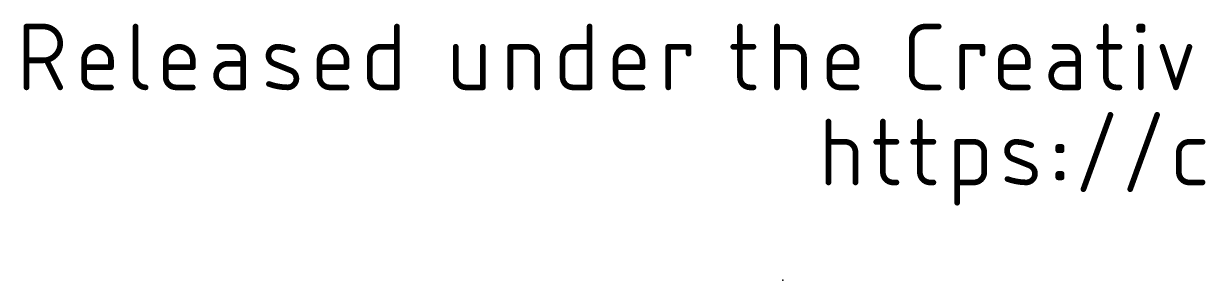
# Model space of a CAD drawing. Extents: x -33 to 53.6, y -8.2 to 46.5.
# Drawn here: x -33.02 to -1.39, y -7.62 to -0.76 of the extents above; entities that cross this region are included whole.
import ezdxf

# ---------------------------------------------------------------- set-up
doc = ezdxf.new("R2010")
doc.units = 0
doc.layers.add('23', color=53, linetype='CONTINUOUS')
doc.layers.add('51', color=253, linetype='CONTINUOUS')

msp = doc.modelspace()

# ---------------------------------------------------------------- linework, layer by layer
at = {"layer": '23'}
msp.add_point((-12.7, -7.62), dxfattribs=at)
at = {"layer": '51', "const_width": 0.1524}
for points in [[(-32.9438, -2.4638), (-32.9438, -0.8382)], [(-32.9438, -0.8382), (-32.4922, -0.8382)], [(-30.0253, -0.8382), (-30.0253, -2.1929)], [(-23.0293, -0.8382), (-23.0293, -2.4638)], [(-17.871, -0.8382), (-17.871, -2.4638)], [(-13.8459, -0.8382), (-13.8459, -2.1929)], [(-12.8547, -2.4638), (-12.8547, -0.8382)], [(-8.8883, -0.8382), (-8.5271, -0.8382)], [(-4.0503, -0.8382), (-4.0503, -2.1929)], [(-3.1599, -0.9285), (-3.1599, -0.8382)], [(-3.1599, -0.8382), (-3.0696, -0.8382)], [(-3.0696, -0.9285), (-3.1599, -0.9285)], [(-3.0696, -0.8382), (-3.0696, -0.9285)], [(-9.2496, -2.1026), (-9.2496, -1.1994)], [(-27.4164, -1.3801), (-27.7777, -1.3801)], [(-27.1455, -2.4638), (-27.1455, -1.651)], [(-23.7518, -2.1929), (-23.7518, -1.651)], [(-23.4808, -1.3801), (-23.0293, -1.3801)], [(-21.4519, -1.3801), (-21.4519, -2.1929)], [(-20.7294, -2.4638), (-20.7294, -1.3801)], [(-19.9929, -2.4638), (-19.9929, -1.3801)], [(-19.9929, -1.3801), (-19.5414, -1.3801)], [(-19.2705, -1.651), (-19.2705, -2.4638)], [(-18.5935, -2.1929), (-18.5935, -1.651)], [(-18.3225, -1.3801), (-17.871, -1.3801)], [(-15.764, -2.4638), (-15.764, -1.3801)], [(-15.764, -1.3801), (-15.2222, -1.3801)], [(-15.2222, -1.3801), (-15.2222, -1.5607)], [(-14.0265, -1.3801), (-13.4846, -1.3801)], [(-12.8547, -1.3801), (-12.4031, -1.3801)], [(-12.1322, -1.651), (-12.1322, -2.4638)], [(-7.8963, -2.4638), (-7.8963, -1.3801)], [(-7.8963, -1.3801), (-7.3545, -1.3801)], [(-7.3545, -1.3801), (-7.3545, -1.5607)], [(-5.0638, -1.3801), (-5.425, -1.3801)], [(-4.7929, -2.4638), (-4.7929, -1.651)], [(-4.2309, -1.3801), (-3.6891, -1.3801)], [(-3.1147, -2.4638), (-3.1147, -1.3801)], [(-2.5381, -1.3801), (-2.1769, -2.4638)], [(-2.1769, -2.4638), (-1.8156, -1.3801)], [(-32.4922, -1.7413), (-32.9438, -1.7413)], [(-32.0407, -2.4638), (-32.4019, -1.7413)], [(-31.4037, -2.1929), (-31.4037, -1.7413)], [(-30.6812, -1.9219), (-31.4037, -1.9219)], [(-30.6812, -1.7413), (-30.6812, -1.9219)], [(-29.2154, -2.1929), (-29.2154, -1.7413)], [(-28.4929, -1.9219), (-29.2154, -1.9219)], [(-28.4929, -1.7413), (-28.4929, -1.9219)], [(-27.1455, -1.8316), (-27.5519, -1.8316)], [(-25.8668, -2.0122), (-26.3184, -1.8316)], [(-25.0991, -2.1929), (-25.0991, -1.7413)], [(-24.3767, -1.9219), (-25.0991, -1.9219)], [(-24.3767, -1.7413), (-24.3767, -1.9219)], [(-17.1793, -2.1929), (-17.1793, -1.7413)], [(-16.4568, -1.9219), (-17.1793, -1.9219)], [(-16.4568, -1.7413), (-16.4568, -1.9219)], [(-11.4479, -2.1929), (-11.4479, -1.7413)], [(-10.7254, -1.9219), (-11.4479, -1.9219)], [(-10.7254, -1.7413), (-10.7254, -1.9219)], [(-6.8627, -2.1929), (-6.8627, -1.7413)], [(-6.1402, -1.9219), (-6.8627, -1.9219)], [(-6.1402, -1.7413), (-6.1402, -1.9219)], [(-4.7929, -1.8316), (-5.1993, -1.8316)], [(-30.6812, -2.4638), (-31.1328, -2.4638)], [(-28.4929, -2.4638), (-28.9444, -2.4638)], [(-27.5519, -2.4638), (-27.1455, -2.4638)], [(-24.3767, -2.4638), (-24.8282, -2.4638)], [(-23.0293, -2.4638), (-23.4808, -2.4638)], [(-21.1809, -2.4638), (-20.7294, -2.4638)], [(-17.871, -2.4638), (-18.3225, -2.4638)], [(-16.4568, -2.4638), (-16.9084, -2.4638)], [(-13.5749, -2.4638), (-13.4846, -2.4638)], [(-10.7254, -2.4638), (-11.177, -2.4638)], [(-8.5271, -2.4638), (-8.8883, -2.4638)], [(-6.1402, -2.4638), (-6.5918, -2.4638)], [(-5.1993, -2.4638), (-4.7929, -2.4638)], [(-3.7794, -2.4638), (-3.6891, -2.4638)], [(-4.6519, -5.1844), (-3.9294, -3.1976)], [(-3.4014, -5.1844), (-2.6789, -3.1976)], [(-11.4775, -5.0038), (-11.4775, -3.3782)], [(-10.0198, -3.3782), (-10.0198, -4.7329)], [(-9.0298, -3.3782), (-9.0298, -4.7329)], [(-11.4775, -3.9201), (-11.026, -3.9201)], [(-10.2004, -3.9201), (-9.6586, -3.9201)], [(-9.2105, -3.9201), (-8.6686, -3.9201)], [(-8.0313, -5.5457), (-8.0313, -3.9201)], [(-8.0313, -3.9201), (-7.5798, -3.9201)], [(-5.3258, -4.1458), (-5.3258, -4.0555)], [(-5.3258, -4.0555), (-5.2355, -4.0555)], [(-5.2355, -4.1458), (-5.3258, -4.1458)], [(-5.2355, -4.0555), (-5.2355, -4.1458)], [(-1.8261, -3.9201), (-1.4649, -3.9201)], [(-10.755, -4.191), (-10.755, -5.0038)], [(-7.3088, -4.191), (-7.3088, -4.7329)], [(-6.0969, -4.5522), (-6.5485, -4.3716)], [(-2.097, -4.7329), (-2.097, -4.191)], [(-5.3258, -4.8683), (-5.3258, -4.778)], [(-5.3258, -4.778), (-5.2355, -4.778)], [(-5.2355, -4.778), (-5.2355, -4.8683)], [(-9.7489, -5.0038), (-9.6586, -5.0038)], [(-8.7589, -5.0038), (-8.6686, -5.0038)], [(-7.5798, -5.0038), (-8.0313, -5.0038)], [(-5.2355, -4.8683), (-5.3258, -4.8683)], [(-1.4649, -5.0038), (-1.8261, -5.0038)]]:
    msp.add_lwpolyline(points, dxfattribs=at)
at = {"layer": '51'}
for points, const_width in [([(-32.9057, -0.8382, 1), (-32.9819, -0.8382)], 0.0762), ([(-32.9438, -0.8001, 1), (-32.9438, -0.8763)], 0.0762), ([(-32.4922, -1.7413, 1), (-32.4922, -0.8382)], 0.1524), ([(-32.4922, -0.8001, 1), (-32.4922, -0.8763)], 0.0762), ([(-32.4922, -0.8763, 1), (-32.4922, -0.8001)], 0.0762), ([(-29.9872, -0.8382, 1), (-30.0634, -0.8382)], 0.0762), ([(-22.9912, -0.8382, 1), (-23.0674, -0.8382)], 0.0762), ([(-17.8329, -0.8382, 1), (-17.9091, -0.8382)], 0.0762), ([(-13.8078, -0.8382, 1), (-13.884, -0.8382)], 0.0762), ([(-12.8166, -0.8382, 1), (-12.8928, -0.8382)], 0.0762), ([(-8.8883, -0.8382, 0.4142), (-9.2496, -1.1994)], 0.1524), ([(-8.8883, -0.8001, 1), (-8.8883, -0.8763)], 0.0762), ([(-8.8883, -0.8763, 1), (-8.8883, -0.8001)], 0.0762), ([(-8.5271, -0.8763, 1), (-8.5271, -0.8001)], 0.0762), ([(-4.0122, -0.8382, 1), (-4.0884, -0.8382)], 0.0762), ([(-3.1218, -0.8382, 1), (-3.198, -0.8382)], 0.0762), ([(-3.1599, -0.8001, 1), (-3.1599, -0.8763)], 0.0762), ([(-3.1599, -0.8904, 1), (-3.1599, -0.9666)], 0.0762), ([(-3.198, -0.9285, 1), (-3.1218, -0.9285)], 0.0762), ([(-3.0315, -0.8382, 1), (-3.1077, -0.8382)], 0.0762), ([(-3.1077, -0.9285, 1), (-3.0315, -0.9285)], 0.0762), ([(-3.0696, -0.8763, 1), (-3.0696, -0.8001)], 0.0762), ([(-3.0696, -0.9666, 1), (-3.0696, -0.8904)], 0.0762), ([(-9.2115, -1.1994, 1), (-9.2877, -1.1994)], 0.0762), ([(-9.2877, -1.1994, 1), (-9.2115, -1.1994)], 0.0762), ([(-30.6812, -1.7413, 1), (-31.4037, -1.7413)], 0.1524), ([(-28.4929, -1.7413, 1), (-29.2154, -1.7413)], 0.1524), ([(-27.7777, -1.342, 1), (-27.7777, -1.4182)], 0.0762), ([(-27.1455, -1.651, 0.4142), (-27.4164, -1.3801)], 0.1524), ([(-27.4164, -1.342, 1), (-27.4164, -1.4182)], 0.0762), ([(-27.4164, -1.4182, 1), (-27.4164, -1.342)], 0.0762), ([(-27.1074, -1.651, 1), (-27.1836, -1.651)], 0.0762), ([(-26.2281, -1.3801, 0.8318), (-26.3184, -1.8316)], 0.1524), ([(-25.8217, -1.4704, 0.1026), (-26.2281, -1.3801)], 0.1524), ([(-26.2275, -1.342, 1), (-26.2286, -1.4182)], 0.0762), ([(-26.2286, -1.4182, 1), (-26.2275, -1.342)], 0.0762), ([(-25.8373, -1.5051, 1), (-25.806, -1.4356)], 0.0762), ([(-24.3767, -1.7413, 1), (-25.0991, -1.7413)], 0.1524), ([(-23.4808, -1.3801, 0.4142), (-23.7518, -1.651)], 0.1524), ([(-23.7137, -1.651, 1), (-23.7899, -1.651)], 0.0762), ([(-23.4808, -1.342, 1), (-23.4808, -1.4182)], 0.0762), ([(-23.4808, -1.4182, 1), (-23.4808, -1.342)], 0.0762), ([(-23.0293, -1.4182, 1), (-23.0293, -1.342)], 0.0762), ([(-21.4138, -1.3801, 1), (-21.49, -1.3801)], 0.0762), ([(-20.6913, -1.3801, 1), (-20.7675, -1.3801)], 0.0762), ([(-19.9548, -1.3801, 1), (-20.031, -1.3801)], 0.0762), ([(-19.9929, -1.342, 1), (-19.9929, -1.4182)], 0.0762), ([(-19.2705, -1.651, 0.4142), (-19.5414, -1.3801)], 0.1524), ([(-19.5414, -1.342, 1), (-19.5414, -1.4182)], 0.0762), ([(-19.5414, -1.4182, 1), (-19.5414, -1.342)], 0.0762), ([(-19.2324, -1.651, 1), (-19.3086, -1.651)], 0.0762), ([(-18.3225, -1.3801, 0.4142), (-18.5935, -1.651)], 0.1524), ([(-18.5554, -1.651, 1), (-18.6316, -1.651)], 0.0762), ([(-18.3225, -1.342, 1), (-18.3225, -1.4182)], 0.0762), ([(-18.3225, -1.4182, 1), (-18.3225, -1.342)], 0.0762), ([(-17.871, -1.4182, 1), (-17.871, -1.342)], 0.0762), ([(-16.4568, -1.7413, 1), (-17.1793, -1.7413)], 0.1524), ([(-15.7259, -1.3801, 1), (-15.8021, -1.3801)], 0.0762), ([(-15.764, -1.342, 1), (-15.764, -1.4182)], 0.0762), ([(-15.1841, -1.3801, 1), (-15.2603, -1.3801)], 0.0762), ([(-15.2603, -1.5607, 1), (-15.1841, -1.5607)], 0.0762), ([(-15.2222, -1.4182, 1), (-15.2222, -1.342)], 0.0762), ([(-14.0265, -1.342, 1), (-14.0265, -1.4182)], 0.0762), ([(-13.4846, -1.4182, 1), (-13.4846, -1.342)], 0.0762), ([(-12.8547, -1.342, 1), (-12.8547, -1.4182)], 0.0762), ([(-12.1322, -1.651, 0.4142), (-12.4031, -1.3801)], 0.1524), ([(-12.4031, -1.342, 1), (-12.4031, -1.4182)], 0.0762), ([(-12.4031, -1.4182, 1), (-12.4031, -1.342)], 0.0762), ([(-12.0941, -1.651, 1), (-12.1703, -1.651)], 0.0762), ([(-10.7254, -1.7413, 1), (-11.4479, -1.7413)], 0.1524), ([(-7.8582, -1.3801, 1), (-7.9344, -1.3801)], 0.0762), ([(-7.8963, -1.342, 1), (-7.8963, -1.4182)], 0.0762), ([(-7.3164, -1.3801, 1), (-7.3926, -1.3801)], 0.0762), ([(-7.3926, -1.5607, 1), (-7.3164, -1.5607)], 0.0762), ([(-7.3545, -1.4182, 1), (-7.3545, -1.342)], 0.0762), ([(-6.1402, -1.7413, 1), (-6.8627, -1.7413)], 0.1524), ([(-5.425, -1.342, 1), (-5.425, -1.4182)], 0.0762), ([(-4.7929, -1.651, 0.4142), (-5.0638, -1.3801)], 0.1524), ([(-5.0638, -1.342, 1), (-5.0638, -1.4182)], 0.0762), ([(-5.0638, -1.4182, 1), (-5.0638, -1.342)], 0.0762), ([(-4.7548, -1.651, 1), (-4.831, -1.651)], 0.0762), ([(-4.2309, -1.342, 1), (-4.2309, -1.4182)], 0.0762), ([(-3.6891, -1.4182, 1), (-3.6891, -1.342)], 0.0762), ([(-3.0766, -1.3801, 1), (-3.1528, -1.3801)], 0.0762), ([(-2.502, -1.368, 1), (-2.5742, -1.3921)], 0.0762), ([(-1.7795, -1.3921, 1), (-1.8518, -1.368)], 0.0762), ([(-32.9438, -1.7032, 1), (-32.9438, -1.7794)], 0.0762), ([(-32.4922, -1.7032, 1), (-32.4922, -1.7794)], 0.0762), ([(-32.4922, -1.7794, 1), (-32.4922, -1.7032)], 0.0762), ([(-32.3679, -1.7243, 1), (-32.436, -1.7584)], 0.0762), ([(-31.3656, -1.7413, 1), (-31.4418, -1.7413)], 0.0762), ([(-31.4418, -1.7413, 1), (-31.3656, -1.7413)], 0.0762), ([(-31.4037, -1.8838, 1), (-31.4037, -1.96)], 0.0762), ([(-30.6431, -1.7413, 1), (-30.7193, -1.7413)], 0.0762), ([(-30.7193, -1.7413, 1), (-30.6431, -1.7413)], 0.0762), ([(-30.7193, -1.9219, 1), (-30.6431, -1.9219)], 0.0762), ([(-30.6812, -1.96, 1), (-30.6812, -1.8838)], 0.0762), ([(-29.1773, -1.7413, 1), (-29.2535, -1.7413)], 0.0762), ([(-29.2535, -1.7413, 1), (-29.1773, -1.7413)], 0.0762), ([(-29.2154, -1.8838, 1), (-29.2154, -1.96)], 0.0762), ([(-28.4548, -1.7413, 1), (-28.531, -1.7413)], 0.0762), ([(-28.531, -1.7413, 1), (-28.4548, -1.7413)], 0.0762), ([(-28.531, -1.9219, 1), (-28.4548, -1.9219)], 0.0762), ([(-28.4929, -1.96, 1), (-28.4929, -1.8838)], 0.0762), ([(-27.5519, -1.8316, 1), (-27.5519, -2.4638)], 0.1524), ([(-27.5519, -1.7935, 1), (-27.5519, -1.8697)], 0.0762), ([(-27.5519, -1.8697, 1), (-27.5519, -1.7935)], 0.0762), ([(-27.1836, -1.651, 1), (-27.1074, -1.651)], 0.0762), ([(-27.1455, -1.8697, 1), (-27.1455, -1.7935)], 0.0762), ([(-26.3042, -1.7963, 1), (-26.3325, -1.867)], 0.0762), ([(-26.3325, -1.867, 1), (-26.3042, -1.7962)], 0.0762), ([(-25.061, -1.7413, 1), (-25.1372, -1.7413)], 0.0762), ([(-25.1372, -1.7413, 1), (-25.061, -1.7413)], 0.0762), ([(-25.0991, -1.8838, 1), (-25.0991, -1.96)], 0.0762), ([(-24.3386, -1.7413, 1), (-24.4148, -1.7413)], 0.0762), ([(-24.4148, -1.7413, 1), (-24.3386, -1.7413)], 0.0762), ([(-24.4148, -1.9219, 1), (-24.3386, -1.9219)], 0.0762), ([(-24.3767, -1.96, 1), (-24.3767, -1.8838)], 0.0762), ([(-23.7899, -1.651, 1), (-23.7137, -1.651)], 0.0762), ([(-19.3086, -1.651, 1), (-19.2324, -1.651)], 0.0762), ([(-18.6316, -1.651, 1), (-18.5554, -1.651)], 0.0762), ([(-17.1412, -1.7413, 1), (-17.2174, -1.7413)], 0.0762), ([(-17.2174, -1.7413, 1), (-17.1412, -1.7413)], 0.0762), ([(-17.1793, -1.8838, 1), (-17.1793, -1.96)], 0.0762), ([(-16.4187, -1.7413, 1), (-16.4949, -1.7413)], 0.0762), ([(-16.4949, -1.7413, 1), (-16.4187, -1.7413)], 0.0762), ([(-16.4949, -1.9219, 1), (-16.4187, -1.9219)], 0.0762), ([(-16.4568, -1.96, 1), (-16.4568, -1.8838)], 0.0762), ([(-12.1703, -1.651, 1), (-12.0941, -1.651)], 0.0762), ([(-11.4098, -1.7413, 1), (-11.486, -1.7413)], 0.0762), ([(-11.486, -1.7413, 1), (-11.4098, -1.7413)], 0.0762), ([(-11.4479, -1.8838, 1), (-11.4479, -1.96)], 0.0762), ([(-10.6873, -1.7413, 1), (-10.7635, -1.7413)], 0.0762), ([(-10.7635, -1.7413, 1), (-10.6873, -1.7413)], 0.0762), ([(-10.7635, -1.9219, 1), (-10.6873, -1.9219)], 0.0762), ([(-10.7254, -1.96, 1), (-10.7254, -1.8838)], 0.0762), ([(-6.8246, -1.7413, 1), (-6.9008, -1.7413)], 0.0762), ([(-6.9008, -1.7413, 1), (-6.8246, -1.7413)], 0.0762), ([(-6.8627, -1.8838, 1), (-6.8627, -1.96)], 0.0762), ([(-6.1021, -1.7413, 1), (-6.1783, -1.7413)], 0.0762), ([(-6.1783, -1.7413, 1), (-6.1021, -1.7413)], 0.0762), ([(-6.1783, -1.9219, 1), (-6.1021, -1.9219)], 0.0762), ([(-6.1402, -1.96, 1), (-6.1402, -1.8838)], 0.0762), ([(-5.1993, -1.8316, 1), (-5.1993, -2.4638)], 0.1524), ([(-5.1993, -1.7935, 1), (-5.1993, -1.8697)], 0.0762), ([(-5.1993, -1.8697, 1), (-5.1993, -1.7935)], 0.0762), ([(-4.831, -1.651, 1), (-4.7548, -1.651)], 0.0762), ([(-4.7929, -1.8697, 1), (-4.7929, -1.7935)], 0.0762), ([(-31.4037, -2.1929, 0.4142), (-31.1328, -2.4638)], 0.1524), ([(-31.3656, -2.1929, 1), (-31.4418, -2.1929)], 0.0762), ([(-31.4418, -2.1929, 1), (-31.3656, -2.1929)], 0.0762), ([(-30.0253, -2.1929, 0.4142), (-29.7544, -2.4638)], 0.1524), ([(-29.9872, -2.1929, 1), (-30.0634, -2.1929)], 0.0762), ([(-30.0634, -2.1929, 1), (-29.9872, -2.1929)], 0.0762), ([(-29.2154, -2.1929, 0.4142), (-28.9444, -2.4638)], 0.1524), ([(-29.1773, -2.1929, 1), (-29.2535, -2.1929)], 0.0762), ([(-29.2535, -2.1929, 1), (-29.1773, -2.1929)], 0.0762), ([(-25.9571, -2.4638, 0.8318), (-25.8668, -2.0122)], 0.1524), ([(-25.8527, -1.9769, 1), (-25.881, -2.0476)], 0.0762), ([(-25.881, -2.0476, 1), (-25.8527, -1.9769)], 0.0762), ([(-25.0991, -2.1929, 0.4142), (-24.8282, -2.4638)], 0.1524), ([(-25.061, -2.1929, 1), (-25.1372, -2.1929)], 0.0762), ([(-25.1372, -2.1929, 1), (-25.061, -2.1929)], 0.0762), ([(-23.7518, -2.1929, 0.4142), (-23.4808, -2.4638)], 0.1524), ([(-23.7137, -2.1929, 1), (-23.7899, -2.1929)], 0.0762), ([(-23.7899, -2.1929, 1), (-23.7137, -2.1929)], 0.0762), ([(-21.4519, -2.1929, 0.4142), (-21.1809, -2.4638)], 0.1524), ([(-21.4138, -2.1929, 1), (-21.49, -2.1929)], 0.0762), ([(-21.49, -2.1929, 1), (-21.4138, -2.1929)], 0.0762), ([(-18.5935, -2.1929, 0.4142), (-18.3225, -2.4638)], 0.1524), ([(-18.5554, -2.1929, 1), (-18.6316, -2.1929)], 0.0762), ([(-18.6316, -2.1929, 1), (-18.5554, -2.1929)], 0.0762), ([(-17.1793, -2.1929, 0.4142), (-16.9084, -2.4638)], 0.1524), ([(-17.1412, -2.1929, 1), (-17.2174, -2.1929)], 0.0762), ([(-17.2174, -2.1929, 1), (-17.1412, -2.1929)], 0.0762), ([(-13.8459, -2.1929, 0.4142), (-13.5749, -2.4638)], 0.1524), ([(-13.8078, -2.1929, 1), (-13.884, -2.1929)], 0.0762), ([(-13.884, -2.1929, 1), (-13.8078, -2.1929)], 0.0762), ([(-11.4479, -2.1929, 0.4142), (-11.177, -2.4638)], 0.1524), ([(-11.4098, -2.1929, 1), (-11.486, -2.1929)], 0.0762), ([(-11.486, -2.1929, 1), (-11.4098, -2.1929)], 0.0762), ([(-9.2496, -2.1026, 0.4142), (-8.8883, -2.4638)], 0.1524), ([(-9.2115, -2.1026, 1), (-9.2877, -2.1026)], 0.0762), ([(-9.2877, -2.1026, 1), (-9.2115, -2.1026)], 0.0762), ([(-6.8627, -2.1929, 0.4142), (-6.5918, -2.4638)], 0.1524), ([(-6.8246, -2.1929, 1), (-6.9008, -2.1929)], 0.0762), ([(-6.9008, -2.1929, 1), (-6.8246, -2.1929)], 0.0762), ([(-4.0503, -2.1929, 0.4142), (-3.7794, -2.4638)], 0.1524), ([(-4.0122, -2.1929, 1), (-4.0884, -2.1929)], 0.0762), ([(-4.0884, -2.1929, 1), (-4.0122, -2.1929)], 0.0762), ([(-32.9819, -2.4638, 1), (-32.9057, -2.4638)], 0.0762), ([(-32.0748, -2.4808, 1), (-32.0066, -2.4468)], 0.0762), ([(-31.1328, -2.4257, 1), (-31.1328, -2.5019)], 0.0762), ([(-31.1328, -2.5019, 1), (-31.1328, -2.4257)], 0.0762), ([(-30.6812, -2.5019, 1), (-30.6812, -2.4257)], 0.0762), ([(-29.7544, -2.5019, 1), (-29.7544, -2.4257)], 0.0762), ([(-28.9444, -2.4257, 1), (-28.9444, -2.5019)], 0.0762), ([(-28.9444, -2.5019, 1), (-28.9444, -2.4257)], 0.0762), ([(-28.4929, -2.5019, 1), (-28.4929, -2.4257)], 0.0762), ([(-27.5519, -2.4257, 1), (-27.5519, -2.5019)], 0.0762), ([(-27.5519, -2.5019, 1), (-27.5519, -2.4257)], 0.0762), ([(-27.1836, -2.4638, 1), (-27.1074, -2.4638)], 0.0762), ([(-27.1455, -2.5019, 1), (-27.1455, -2.4257)], 0.0762), ([(-26.4409, -2.3376, 1), (-26.4667, -2.4093)], 0.0762), ([(-26.4538, -2.3735, 0.083), (-25.9571, -2.4638)], 0.1524), ([(-25.9566, -2.4257, 1), (-25.9577, -2.5019)], 0.0762), ([(-25.9577, -2.5019, 1), (-25.9566, -2.4257)], 0.0762), ([(-24.8282, -2.4257, 1), (-24.8282, -2.5019)], 0.0762), ([(-24.8282, -2.5019, 1), (-24.8282, -2.4257)], 0.0762), ([(-24.3767, -2.5019, 1), (-24.3767, -2.4257)], 0.0762), ([(-23.4808, -2.4257, 1), (-23.4808, -2.5019)], 0.0762), ([(-23.4808, -2.5019, 1), (-23.4808, -2.4257)], 0.0762), ([(-23.0674, -2.4638, 1), (-22.9912, -2.4638)], 0.0762), ([(-23.0293, -2.5019, 1), (-23.0293, -2.4257)], 0.0762), ([(-21.1809, -2.4257, 1), (-21.1809, -2.5019)], 0.0762), ([(-21.1809, -2.5019, 1), (-21.1809, -2.4257)], 0.0762), ([(-20.7675, -2.4638, 1), (-20.6913, -2.4638)], 0.0762), ([(-20.7294, -2.5019, 1), (-20.7294, -2.4257)], 0.0762), ([(-20.031, -2.4638, 1), (-19.9548, -2.4638)], 0.0762), ([(-19.3086, -2.4638, 1), (-19.2324, -2.4638)], 0.0762), ([(-18.3225, -2.4257, 1), (-18.3225, -2.5019)], 0.0762), ([(-18.3225, -2.5019, 1), (-18.3225, -2.4257)], 0.0762), ([(-17.9091, -2.4638, 1), (-17.8329, -2.4638)], 0.0762), ([(-17.871, -2.5019, 1), (-17.871, -2.4257)], 0.0762), ([(-16.9084, -2.4257, 1), (-16.9084, -2.5019)], 0.0762), ([(-16.9084, -2.5019, 1), (-16.9084, -2.4257)], 0.0762), ([(-16.4568, -2.5019, 1), (-16.4568, -2.4257)], 0.0762), ([(-15.8021, -2.4638, 1), (-15.7259, -2.4638)], 0.0762), ([(-13.5749, -2.4257, 1), (-13.5749, -2.5019)], 0.0762), ([(-13.5749, -2.5019, 1), (-13.5749, -2.4257)], 0.0762), ([(-13.4846, -2.5019, 1), (-13.4846, -2.4257)], 0.0762), ([(-12.8928, -2.4638, 1), (-12.8166, -2.4638)], 0.0762), ([(-12.1703, -2.4638, 1), (-12.0941, -2.4638)], 0.0762), ([(-11.177, -2.4257, 1), (-11.177, -2.5019)], 0.0762), ([(-11.177, -2.5019, 1), (-11.177, -2.4257)], 0.0762), ([(-10.7254, -2.5019, 1), (-10.7254, -2.4257)], 0.0762), ([(-8.8883, -2.4257, 1), (-8.8883, -2.5019)], 0.0762), ([(-8.8883, -2.5019, 1), (-8.8883, -2.4257)], 0.0762), ([(-8.5271, -2.5019, 1), (-8.5271, -2.4257)], 0.0762), ([(-7.9344, -2.4638, 1), (-7.8582, -2.4638)], 0.0762), ([(-6.5918, -2.4257, 1), (-6.5918, -2.5019)], 0.0762), ([(-6.5918, -2.5019, 1), (-6.5918, -2.4257)], 0.0762), ([(-6.1402, -2.5019, 1), (-6.1402, -2.4257)], 0.0762), ([(-5.1993, -2.4257, 1), (-5.1993, -2.5019)], 0.0762), ([(-5.1993, -2.5019, 1), (-5.1993, -2.4257)], 0.0762), ([(-4.831, -2.4638, 1), (-4.7548, -2.4638)], 0.0762), ([(-4.7929, -2.5019, 1), (-4.7929, -2.4257)], 0.0762), ([(-3.7794, -2.4257, 1), (-3.7794, -2.5019)], 0.0762), ([(-3.7794, -2.5019, 1), (-3.7794, -2.4257)], 0.0762), ([(-3.6891, -2.5019, 1), (-3.6891, -2.4257)], 0.0762), ([(-3.1528, -2.4638, 1), (-3.0766, -2.4638)], 0.0762), ([(-2.213, -2.4518, 1), (-2.1407, -2.4758)], 0.0762), ([(-2.213, -2.4758, 1), (-2.1407, -2.4518)], 0.0762), ([(-3.8936, -3.2106, 1), (-3.9652, -3.1846)], 0.0762), ([(-2.6431, -3.2106, 1), (-2.7147, -3.1846)], 0.0762), ([(-11.4394, -3.3782, 1), (-11.5156, -3.3782)], 0.0762), ([(-9.9817, -3.3782, 1), (-10.0579, -3.3782)], 0.0762), ([(-8.9917, -3.3782, 1), (-9.0679, -3.3782)], 0.0762), ([(-11.4775, -3.882, 1), (-11.4775, -3.9582)], 0.0762), ([(-10.755, -4.191, 0.4142), (-11.026, -3.9201)], 0.1524), ([(-11.026, -3.882, 1), (-11.026, -3.9582)], 0.0762), ([(-11.026, -3.9582, 1), (-11.026, -3.882)], 0.0762), ([(-10.2004, -3.882, 1), (-10.2004, -3.9582)], 0.0762), ([(-9.6586, -3.9582, 1), (-9.6586, -3.882)], 0.0762), ([(-9.2105, -3.882, 1), (-9.2105, -3.9582)], 0.0762), ([(-8.6686, -3.9582, 1), (-8.6686, -3.882)], 0.0762), ([(-7.9932, -3.9201, 1), (-8.0694, -3.9201)], 0.0762), ([(-8.0313, -3.882, 1), (-8.0313, -3.9582)], 0.0762), ([(-7.3088, -4.191, 0.4142), (-7.5798, -3.9201)], 0.1524), ([(-7.5798, -3.882, 1), (-7.5798, -3.9582)], 0.0762), ([(-7.5798, -3.9582, 1), (-7.5798, -3.882)], 0.0762), ([(-6.4582, -3.9201, 0.8318), (-6.5485, -4.3716)], 0.1524), ([(-6.0518, -4.0104, 0.1026), (-6.4582, -3.9201)], 0.1524), ([(-6.4576, -3.882, 1), (-6.4587, -3.9582)], 0.0762), ([(-6.4587, -3.9582, 1), (-6.4576, -3.882)], 0.0762), ([(-6.0674, -4.0451, 1), (-6.0361, -3.9756)], 0.0762), ([(-5.2877, -4.0555, 1), (-5.3639, -4.0555)], 0.0762), ([(-5.3258, -4.0174, 1), (-5.3258, -4.0936)], 0.0762), ([(-5.3258, -4.1077, 1), (-5.3258, -4.1839)], 0.0762), ([(-5.3639, -4.1458, 1), (-5.2877, -4.1458)], 0.0762), ([(-5.1974, -4.0555, 1), (-5.2736, -4.0555)], 0.0762), ([(-5.2736, -4.1458, 1), (-5.1974, -4.1458)], 0.0762), ([(-5.2355, -4.0936, 1), (-5.2355, -4.0174)], 0.0762), ([(-5.2355, -4.1839, 1), (-5.2355, -4.1077)], 0.0762), ([(-1.8261, -3.9201, 0.4142), (-2.097, -4.191)], 0.1524), ([(-1.8261, -3.882, 1), (-1.8261, -3.9582)], 0.0762), ([(-1.8261, -3.9582, 1), (-1.8261, -3.882)], 0.0762), ([(-1.4649, -3.9582, 1), (-1.4649, -3.882)], 0.0762), ([(-10.7169, -4.191, 1), (-10.7931, -4.191)], 0.0762), ([(-10.7931, -4.191, 1), (-10.7169, -4.191)], 0.0762), ([(-7.2707, -4.191, 1), (-7.3469, -4.191)], 0.0762), ([(-7.3469, -4.191, 1), (-7.2707, -4.191)], 0.0762), ([(-6.5343, -4.3363, 1), (-6.5626, -4.407)], 0.0762), ([(-6.5626, -4.407, 1), (-6.5343, -4.3362)], 0.0762), ([(-2.0589, -4.191, 1), (-2.1351, -4.191)], 0.0762), ([(-2.1351, -4.191, 1), (-2.0589, -4.191)], 0.0762), ([(-10.0198, -4.7329, 0.4142), (-9.7489, -5.0038)], 0.1524), ([(-9.9817, -4.7329, 1), (-10.0579, -4.7329)], 0.0762), ([(-10.0579, -4.7329, 1), (-9.9817, -4.7329)], 0.0762), ([(-9.0298, -4.7329, 0.4142), (-8.7589, -5.0038)], 0.1524), ([(-8.9917, -4.7329, 1), (-9.0679, -4.7329)], 0.0762), ([(-9.0679, -4.7329, 1), (-8.9917, -4.7329)], 0.0762), ([(-7.5798, -5.0038, 0.4142), (-7.3088, -4.7329)], 0.1524), ([(-7.2707, -4.7329, 1), (-7.3469, -4.7329)], 0.0762), ([(-7.3469, -4.7329, 1), (-7.2707, -4.7329)], 0.0762), ([(-6.1872, -5.0038, 0.8318), (-6.0969, -4.5522)], 0.1524), ([(-6.0828, -4.5169, 1), (-6.1111, -4.5876)], 0.0762), ([(-6.1111, -4.5876, 1), (-6.0828, -4.5169)], 0.0762), ([(-5.2877, -4.778, 1), (-5.3639, -4.778)], 0.0762), ([(-5.3258, -4.7399, 1), (-5.3258, -4.8161)], 0.0762), ([(-5.1974, -4.778, 1), (-5.2736, -4.778)], 0.0762), ([(-5.2355, -4.8161, 1), (-5.2355, -4.7399)], 0.0762), ([(-2.097, -4.7329, 0.4142), (-1.8261, -5.0038)], 0.1524), ([(-2.0589, -4.7329, 1), (-2.1351, -4.7329)], 0.0762), ([(-2.1351, -4.7329, 1), (-2.0589, -4.7329)], 0.0762), ([(-11.5156, -5.0038, 1), (-11.4394, -5.0038)], 0.0762), ([(-10.7931, -5.0038, 1), (-10.7169, -5.0038)], 0.0762), ([(-9.7489, -4.9657, 1), (-9.7489, -5.0419)], 0.0762), ([(-9.7489, -5.0419, 1), (-9.7489, -4.9657)], 0.0762), ([(-9.6586, -5.0419, 1), (-9.6586, -4.9657)], 0.0762), ([(-8.7589, -4.9657, 1), (-8.7589, -5.0419)], 0.0762), ([(-8.7589, -5.0419, 1), (-8.7589, -4.9657)], 0.0762), ([(-8.6686, -5.0419, 1), (-8.6686, -4.9657)], 0.0762), ([(-8.0313, -4.9657, 1), (-8.0313, -5.0419)], 0.0762), ([(-7.5798, -4.9657, 1), (-7.5798, -5.0419)], 0.0762), ([(-7.5798, -5.0419, 1), (-7.5798, -4.9657)], 0.0762), ([(-6.671, -4.8776, 1), (-6.6968, -4.9493)], 0.0762), ([(-6.6839, -4.9135, 0.083), (-6.1872, -5.0038)], 0.1524), ([(-6.1867, -4.9657, 1), (-6.1878, -5.0419)], 0.0762), ([(-6.1878, -5.0419, 1), (-6.1867, -4.9657)], 0.0762), ([(-5.3258, -4.8302, 1), (-5.3258, -4.9064)], 0.0762), ([(-5.3639, -4.8683, 1), (-5.2877, -4.8683)], 0.0762), ([(-5.2736, -4.8683, 1), (-5.1974, -4.8683)], 0.0762), ([(-5.2355, -4.9064, 1), (-5.2355, -4.8302)], 0.0762), ([(-1.8261, -4.9657, 1), (-1.8261, -5.0419)], 0.0762), ([(-1.8261, -5.0419, 1), (-1.8261, -4.9657)], 0.0762), ([(-1.4649, -5.0419, 1), (-1.4649, -4.9657)], 0.0762), ([(-4.6877, -5.1714, 1), (-4.6161, -5.1974)], 0.0762), ([(-3.4372, -5.1714, 1), (-3.3656, -5.1974)], 0.0762), ([(-8.0694, -5.5457, 1), (-7.9932, -5.5457)], 0.0762)]:
    msp.add_lwpolyline(points, format="xyb", dxfattribs=dict(at, const_width=const_width))

doc.saveas('drawing.dxf')
